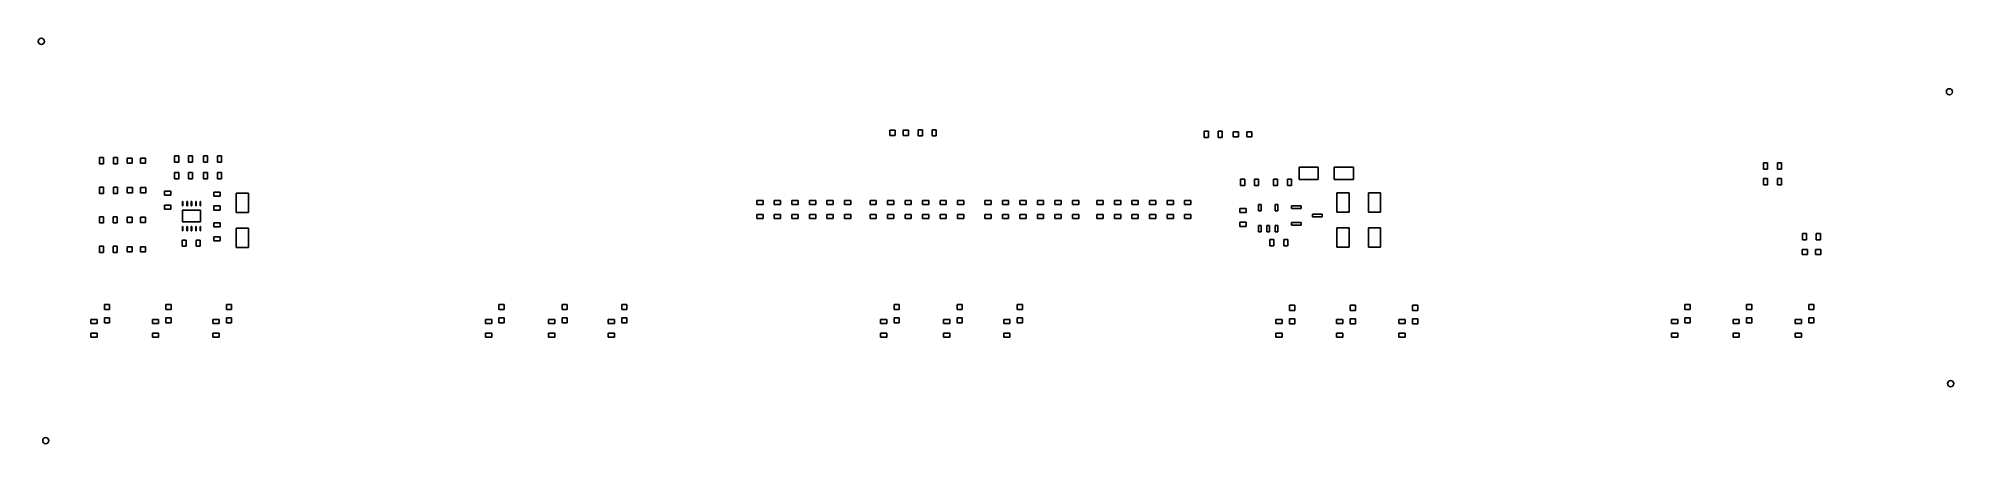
# Model space of a CAD drawing. Header units: millimetres. Extents: x 7 to 225, y 2 to 48.
import ezdxf

# ---------------------------------------------------------------- set-up
doc = ezdxf.new("R2010")
doc.units = ezdxf.units.MM
doc.layers.add('TopPaste', color=8, linetype='Continuous')

msp = doc.modelspace()

# ---------------------------------------------------------------- linework, layer by layer
at = {"layer": 'TopPaste'}
for p, q in [((103.67, 37.28), (103.67, 37.87)), ((103.67, 37.87), (104.26, 37.87)), ((104.26, 37.28), (103.67, 37.28)), ((104.26, 37.87), (104.26, 37.28)), ((105.19, 37.28), (105.19, 37.87)), ((105.19, 37.87), (105.78, 37.87)), ((105.78, 37.28), (105.19, 37.28)), ((105.78, 37.87), (105.78, 37.28)), ((106.9, 37.93), (107.36, 37.93)), ((106.9, 37.22), (106.9, 37.93)), ((107.36, 37.22), (106.9, 37.22)), ((107.36, 37.93), (107.36, 37.22)), ((108.49, 37.93), (108.95, 37.93)), ((108.49, 37.22), (108.49, 37.93)), ((108.95, 37.22), (108.49, 37.22)), ((108.95, 37.93), (108.95, 37.22)), ((139.48, 37.04), (139.48, 37.76)), ((139.48, 37.76), (139.94, 37.76)), ((139.94, 37.76), (139.94, 37.04)), ((141.06, 37.04), (141.06, 37.76)), ((141.06, 37.76), (141.52, 37.76)), ((141.52, 37.76), (141.52, 37.04)), ((142.78, 37.69), (143.37, 37.69)), ((142.78, 37.11), (142.78, 37.69)), ((143.37, 37.11), (142.78, 37.11)), ((143.37, 37.69), (143.37, 37.11)), ((144.31, 37.69), (144.89, 37.69)), ((144.31, 37.11), (144.31, 37.69)), ((144.89, 37.11), (144.31, 37.11)), ((144.89, 37.69), (144.89, 37.11)), ((22.18, 34.96), (22.64, 34.96)), ((22.18, 34.24), (22.18, 34.96)), ((22.64, 34.96), (22.64, 34.24)), ((23.77, 34.96), (24.23, 34.96)), ((23.77, 34.24), (23.77, 34.96)), ((24.23, 34.96), (24.23, 34.24)), ((25.48, 34.96), (25.94, 34.96)), ((25.48, 34.24), (25.48, 34.96)), ((25.94, 34.96), (25.94, 34.24)), ((27.07, 34.96), (27.53, 34.96)), ((27.07, 34.24), (27.07, 34.96)), ((27.53, 34.96), (27.53, 34.24)), ((139.94, 37.04), (139.48, 37.04)), ((141.52, 37.04), (141.06, 37.04)), ((13.61, 34.04), (13.61, 34.76)), ((13.61, 34.76), (14.07, 34.76)), ((14.07, 34.04), (13.61, 34.04)), ((14.07, 34.76), (14.07, 34.04)), ((15.2, 34.04), (15.2, 34.76)), ((15.2, 34.76), (15.66, 34.76)), ((15.66, 34.04), (15.2, 34.04)), ((15.66, 34.76), (15.66, 34.04)), ((16.76, 34.69), (17.35, 34.69)), ((16.76, 34.11), (16.76, 34.69)), ((17.35, 34.11), (16.76, 34.11)), ((17.35, 34.69), (17.35, 34.11)), ((18.29, 34.69), (18.88, 34.69)), ((18.29, 34.11), (18.29, 34.69)), ((18.88, 34.11), (18.29, 34.11)), ((18.88, 34.69), (18.88, 34.11)), ((22.64, 34.24), (22.18, 34.24)), ((22.18, 33.06), (22.64, 33.06)), ((22.18, 32.34), (22.18, 33.06)), ((22.64, 33.06), (22.64, 32.34)), ((24.23, 34.24), (23.77, 34.24)), ((23.77, 33.06), (24.23, 33.06)), ((23.77, 32.34), (23.77, 33.06)), ((24.23, 33.06), (24.23, 32.34)), ((25.94, 34.24), (25.48, 34.24)), ((25.48, 33.06), (25.94, 33.06)), ((25.48, 32.34), (25.48, 33.06)), ((25.94, 33.06), (25.94, 32.34)), ((27.06, 33.06), (27.52, 33.06)), ((27.06, 32.34), (27.06, 33.06)), ((27.53, 34.24), (27.07, 34.24)), ((27.52, 33.06), (27.52, 32.34)), ((150.27, 32.25), (150.27, 33.65)), ((150.27, 33.65), (152.47, 33.65)), ((152.47, 33.65), (152.47, 32.25)), ((154.27, 32.25), (154.27, 33.65)), ((154.27, 33.65), (156.47, 33.65)), ((156.47, 33.65), (156.47, 32.25)), ((203.18, 34.14), (203.64, 34.14)), ((203.18, 33.42), (203.18, 34.14)), ((203.64, 33.42), (203.18, 33.42)), ((203.64, 34.14), (203.64, 33.42)), ((204.76, 34.14), (205.22, 34.14)), ((204.76, 33.42), (204.76, 34.14)), ((205.22, 33.42), (204.76, 33.42)), ((205.22, 34.14), (205.22, 33.42)), ((13.61, 30.68), (13.61, 31.39)), ((13.61, 31.39), (14.07, 31.39)), ((14.07, 30.68), (13.61, 30.68)), ((14.07, 31.39), (14.07, 30.68)), ((15.2, 30.68), (15.2, 31.39)), ((15.2, 31.39), (15.66, 31.39)), ((15.66, 30.68), (15.2, 30.68)), ((15.66, 31.39), (15.66, 30.68)), ((16.78, 31.33), (17.37, 31.33)), ((16.78, 30.74), (16.78, 31.33)), ((17.37, 30.74), (16.78, 30.74)), ((17.37, 31.33), (17.37, 30.74)), ((18.3, 31.33), (18.89, 31.33)), ((18.3, 30.74), (18.3, 31.33)), ((18.89, 30.74), (18.3, 30.74)), ((18.89, 31.33), (18.89, 30.74)), ((21.04, 30.46), (21.04, 30.92)), ((21.04, 30.92), (21.76, 30.92)), ((21.76, 30.92), (21.76, 30.46)), ((22.64, 32.34), (22.18, 32.34)), ((24.23, 32.34), (23.77, 32.34)), ((25.94, 32.34), (25.48, 32.34)), ((26.64, 30.36), (26.64, 30.82)), ((26.64, 30.82), (27.36, 30.82)), ((27.52, 32.34), (27.06, 32.34)), ((27.36, 30.82), (27.36, 30.36)), ((29.2, 30.7), (30.6, 30.7)), ((29.2, 28.5), (29.2, 30.7)), ((30.6, 30.7), (30.6, 28.5)), ((143.62, 32.31), (144.08, 32.31)), ((143.62, 31.59), (143.62, 32.31)), ((144.08, 31.59), (143.62, 31.59)), ((144.08, 32.31), (144.08, 31.59)), ((145.21, 32.31), (145.67, 32.31)), ((145.21, 31.59), (145.21, 32.31)), ((145.67, 31.59), (145.21, 31.59)), ((145.67, 32.31), (145.67, 31.59)), ((147.35, 32.31), (147.81, 32.31)), ((147.35, 31.59), (147.35, 32.31)), ((147.81, 31.59), (147.35, 31.59)), ((147.81, 32.31), (147.81, 31.59)), ((148.94, 32.31), (149.4, 32.31)), ((148.94, 31.59), (148.94, 32.31)), ((149.4, 31.59), (148.94, 31.59)), ((149.4, 32.31), (149.4, 31.59)), ((152.47, 32.25), (150.27, 32.25)), ((156.47, 32.25), (154.27, 32.25)), ((154.57, 28.55), (154.57, 30.75)), ((154.57, 30.75), (155.97, 30.75)), ((155.97, 30.75), (155.97, 28.55)), ((158.17, 28.55), (158.17, 30.75)), ((158.17, 30.75), (159.57, 30.75)), ((159.57, 30.75), (159.57, 28.55)), ((203.18, 32.36), (203.64, 32.36)), ((203.18, 31.65), (203.18, 32.36)), ((203.64, 31.65), (203.18, 31.65)), ((203.64, 32.36), (203.64, 31.65)), ((204.76, 32.36), (205.22, 32.36)), ((204.76, 31.65), (204.76, 32.36)), ((205.22, 31.65), (204.76, 31.65)), ((205.22, 32.36), (205.22, 31.65)), ((21.76, 30.46), (21.04, 30.46)), ((21.04, 28.88), (21.04, 29.34)), ((21.04, 29.34), (21.76, 29.34)), ((21.76, 28.88), (21.04, 28.88)), ((21.76, 29.34), (21.76, 28.88)), ((23.06, 27.42), (23.06, 28.77)), ((23.06, 28.77), (25.14, 28.77)), ((23.08, 29.27), (23.08, 29.77)), ((23.08, 29.77), (23.13, 29.77)), ((23.13, 29.27), (23.08, 29.27)), ((23.13, 29.77), (23.13, 29.27)), ((23.58, 29.27), (23.58, 29.77)), ((23.58, 29.77), (23.63, 29.77)), ((23.63, 29.27), (23.58, 29.27)), ((23.63, 29.77), (23.63, 29.27)), ((24.08, 29.27), (24.08, 29.77)), ((24.08, 29.77), (24.13, 29.77)), ((24.13, 29.27), (24.08, 29.27)), ((24.13, 29.77), (24.13, 29.27)), ((24.58, 29.27), (24.58, 29.77)), ((24.58, 29.77), (24.63, 29.77)), ((24.63, 29.27), (24.58, 29.27)), ((24.63, 29.77), (24.63, 29.27)), ((25.07, 29.27), (25.07, 29.77)), ((25.07, 29.77), (25.12, 29.77)), ((25.12, 29.27), (25.07, 29.27)), ((25.12, 29.77), (25.12, 29.27)), ((25.14, 28.77), (25.14, 27.42)), ((27.36, 30.36), (26.64, 30.36)), ((26.64, 28.78), (26.64, 29.24)), ((26.64, 29.24), (27.36, 29.24)), ((27.36, 28.78), (26.64, 28.78)), ((27.36, 29.24), (27.36, 28.78)), ((30.6, 28.5), (29.2, 28.5)), ((88.49, 29.41), (88.49, 29.87)), ((88.49, 29.87), (89.21, 29.87)), ((89.21, 29.41), (88.49, 29.41)), ((89.21, 29.87), (89.21, 29.41)), ((90.49, 29.41), (90.49, 29.87)), ((90.49, 29.87), (91.21, 29.87)), ((91.21, 29.41), (90.49, 29.41)), ((91.21, 29.87), (91.21, 29.41)), ((92.49, 29.41), (92.49, 29.87)), ((92.49, 29.87), (93.21, 29.87)), ((93.21, 29.41), (92.49, 29.41)), ((93.21, 29.87), (93.21, 29.41)), ((94.49, 29.41), (94.49, 29.87)), ((94.49, 29.87), (95.21, 29.87)), ((95.21, 29.41), (94.49, 29.41)), ((95.21, 29.87), (95.21, 29.41)), ((96.49, 29.41), (96.49, 29.87)), ((96.49, 29.87), (97.21, 29.87)), ((97.21, 29.41), (96.49, 29.41)), ((97.21, 29.87), (97.21, 29.41)), ((98.49, 29.41), (98.49, 29.87)), ((98.49, 29.87), (99.21, 29.87)), ((99.21, 29.41), (98.49, 29.41)), ((99.21, 29.87), (99.21, 29.41)), ((101.4, 29.41), (101.4, 29.87)), ((101.4, 29.87), (102.11, 29.87)), ((102.11, 29.41), (101.4, 29.41)), ((102.11, 29.87), (102.11, 29.41)), ((103.39, 29.41), (103.39, 29.87)), ((103.39, 29.87), (104.11, 29.87)), ((104.11, 29.41), (103.39, 29.41)), ((104.11, 29.87), (104.11, 29.41)), ((105.39, 29.41), (105.39, 29.87)), ((105.39, 29.87), (106.1, 29.87)), ((106.1, 29.41), (105.39, 29.41)), ((106.1, 29.87), (106.1, 29.41)), ((107.38, 29.41), (107.38, 29.87)), ((107.38, 29.87), (108.1, 29.87)), ((108.1, 29.41), (107.38, 29.41)), ((108.1, 29.87), (108.1, 29.41)), ((109.38, 29.41), (109.38, 29.87)), ((109.38, 29.87), (110.09, 29.87)), ((110.09, 29.41), (109.38, 29.41)), ((110.09, 29.87), (110.09, 29.41)), ((111.37, 29.41), (111.37, 29.87)), ((111.37, 29.87), (112.09, 29.87)), ((112.09, 29.41), (111.37, 29.41)), ((112.09, 29.87), (112.09, 29.41)), ((114.48, 29.41), (114.48, 29.87)), ((114.48, 29.87), (115.2, 29.87)), ((115.2, 29.41), (114.48, 29.41)), ((115.2, 29.87), (115.2, 29.41)), ((116.48, 29.41), (116.48, 29.87)), ((116.48, 29.87), (117.19, 29.87)), ((117.19, 29.41), (116.48, 29.41)), ((117.19, 29.87), (117.19, 29.41)), ((118.47, 29.41), (118.47, 29.87)), ((118.47, 29.87), (119.19, 29.87)), ((119.19, 29.41), (118.47, 29.41)), ((119.19, 29.87), (119.19, 29.41)), ((120.47, 29.41), (120.47, 29.87)), ((120.47, 29.87), (121.18, 29.87)), ((121.18, 29.41), (120.47, 29.41)), ((121.18, 29.87), (121.18, 29.41)), ((122.46, 29.41), (122.46, 29.87)), ((122.46, 29.87), (123.18, 29.87)), ((123.18, 29.41), (122.46, 29.41)), ((123.18, 29.87), (123.18, 29.41)), ((124.46, 29.41), (124.46, 29.87)), ((124.46, 29.87), (125.17, 29.87)), ((125.17, 29.41), (124.46, 29.41)), ((125.17, 29.87), (125.17, 29.41)), ((127.24, 29.41), (127.24, 29.87)), ((127.24, 29.87), (127.96, 29.87)), ((127.96, 29.41), (127.24, 29.41)), ((127.96, 29.87), (127.96, 29.41)), ((129.24, 29.41), (129.24, 29.87)), ((129.24, 29.87), (129.96, 29.87)), ((129.96, 29.41), (129.24, 29.41)), ((129.96, 29.87), (129.96, 29.41)), ((131.24, 29.41), (131.24, 29.87)), ((131.24, 29.87), (131.96, 29.87)), ((131.96, 29.41), (131.24, 29.41)), ((131.96, 29.87), (131.96, 29.41)), ((133.24, 29.41), (133.24, 29.87)), ((133.24, 29.87), (133.96, 29.87)), ((133.96, 29.41), (133.24, 29.41)), ((133.96, 29.87), (133.96, 29.41)), ((135.24, 29.41), (135.24, 29.87)), ((135.24, 29.87), (135.96, 29.87)), ((135.96, 29.41), (135.24, 29.41)), ((135.96, 29.87), (135.96, 29.41)), ((137.24, 29.41), (137.24, 29.87)), ((137.24, 29.87), (137.96, 29.87)), ((137.96, 29.41), (137.24, 29.41)), ((137.96, 29.87), (137.96, 29.41)), ((143.51, 28.51), (143.51, 28.97)), ((143.51, 28.97), (144.23, 28.97)), ((144.23, 28.51), (143.51, 28.51)), ((144.23, 28.97), (144.23, 28.51)), ((145.67, 28.7), (145.67, 29.4)), ((145.67, 29.4), (145.97, 29.4)), ((145.97, 28.7), (145.67, 28.7)), ((145.97, 29.4), (145.97, 28.7)), ((147.57, 28.7), (147.57, 29.4)), ((147.57, 29.4), (147.87, 29.4)), ((147.87, 28.7), (147.57, 28.7)), ((147.87, 29.4), (147.87, 28.7)), ((149.42, 29.25), (150.52, 29.25)), ((149.42, 28.95), (149.42, 29.25)), ((150.52, 28.95), (149.42, 28.95)), ((150.52, 29.25), (150.52, 28.95)), ((155.97, 28.55), (154.57, 28.55)), ((159.57, 28.55), (158.17, 28.55)), ((13.61, 27.31), (13.61, 28.02)), ((13.61, 28.02), (14.07, 28.02)), ((14.07, 27.31), (13.61, 27.31)), ((14.07, 28.02), (14.07, 27.31)), ((15.19, 27.31), (15.19, 28.02)), ((15.19, 28.02), (15.65, 28.02)), ((15.65, 27.31), (15.19, 27.31)), ((15.65, 28.02), (15.65, 27.31)), ((16.76, 27.96), (17.35, 27.96)), ((16.76, 27.37), (16.76, 27.96)), ((17.35, 27.37), (16.76, 27.37)), ((17.35, 27.96), (17.35, 27.37)), ((18.29, 27.96), (18.88, 27.96)), ((18.29, 27.37), (18.29, 27.96)), ((18.88, 27.37), (18.29, 27.37)), ((18.88, 27.96), (18.88, 27.37)), ((25.14, 27.42), (23.06, 27.42)), ((23.08, 26.42), (23.08, 26.92)), ((23.08, 26.92), (23.13, 26.92)), ((23.13, 26.42), (23.08, 26.42)), ((23.13, 26.92), (23.13, 26.42)), ((23.58, 26.42), (23.58, 26.92)), ((23.58, 26.92), (23.63, 26.92)), ((23.63, 26.42), (23.58, 26.42)), ((23.63, 26.92), (23.63, 26.42)), ((24.08, 26.42), (24.08, 26.92)), ((24.08, 26.92), (24.13, 26.92)), ((24.13, 26.42), (24.08, 26.42)), ((24.13, 26.92), (24.13, 26.42)), ((24.58, 26.42), (24.58, 26.92)), ((24.58, 26.92), (24.63, 26.92)), ((24.63, 26.42), (24.58, 26.42)), ((24.63, 26.92), (24.63, 26.42)), ((25.07, 26.42), (25.07, 26.92)), ((25.07, 26.92), (25.12, 26.92)), ((25.12, 26.42), (25.07, 26.42)), ((25.12, 26.92), (25.12, 26.42)), ((26.64, 26.86), (26.64, 27.32)), ((26.64, 27.32), (27.36, 27.32)), ((27.36, 26.86), (26.64, 26.86)), ((27.36, 27.32), (27.36, 26.86)), ((29.2, 26.7), (30.6, 26.7)), ((29.2, 24.5), (29.2, 26.7)), ((30.6, 26.7), (30.6, 24.5)), ((88.49, 27.82), (88.49, 28.28)), ((88.49, 28.28), (89.21, 28.28)), ((89.21, 27.82), (88.49, 27.82)), ((89.21, 28.28), (89.21, 27.82)), ((90.49, 27.82), (90.49, 28.28)), ((90.49, 28.28), (91.21, 28.28)), ((91.21, 27.82), (90.49, 27.82)), ((91.21, 28.28), (91.21, 27.82)), ((92.49, 27.82), (92.49, 28.28)), ((92.49, 28.28), (93.21, 28.28)), ((93.21, 27.82), (92.49, 27.82)), ((93.21, 28.28), (93.21, 27.82)), ((94.49, 27.82), (94.49, 28.28)), ((94.49, 28.28), (95.21, 28.28)), ((95.21, 27.82), (94.49, 27.82)), ((95.21, 28.28), (95.21, 27.82)), ((96.49, 27.82), (96.49, 28.28)), ((96.49, 28.28), (97.21, 28.28)), ((97.21, 27.82), (96.49, 27.82)), ((97.21, 28.28), (97.21, 27.82)), ((98.49, 27.82), (98.49, 28.28)), ((98.49, 28.28), (99.21, 28.28)), ((99.21, 27.82), (98.49, 27.82)), ((99.21, 28.28), (99.21, 27.82)), ((101.4, 27.82), (101.4, 28.28)), ((101.4, 28.28), (102.11, 28.28)), ((102.11, 27.82), (101.4, 27.82)), ((102.11, 28.28), (102.11, 27.82)), ((103.39, 27.82), (103.39, 28.28)), ((103.39, 28.28), (104.11, 28.28)), ((104.11, 27.82), (103.39, 27.82)), ((104.11, 28.28), (104.11, 27.82)), ((105.39, 27.82), (105.39, 28.28)), ((105.39, 28.28), (106.1, 28.28)), ((106.1, 27.82), (105.39, 27.82)), ((106.1, 28.28), (106.1, 27.82)), ((107.38, 27.82), (107.38, 28.28)), ((107.38, 28.28), (108.1, 28.28)), ((108.1, 27.82), (107.38, 27.82)), ((108.1, 28.28), (108.1, 27.82)), ((109.38, 27.82), (109.38, 28.28)), ((109.38, 28.28), (110.09, 28.28)), ((110.09, 27.82), (109.38, 27.82)), ((110.09, 28.28), (110.09, 27.82)), ((111.37, 27.82), (111.37, 28.28)), ((111.37, 28.28), (112.09, 28.28)), ((112.09, 27.82), (111.37, 27.82)), ((112.09, 28.28), (112.09, 27.82)), ((114.48, 27.82), (114.48, 28.28)), ((114.48, 28.28), (115.2, 28.28)), ((115.2, 27.82), (114.48, 27.82)), ((115.2, 28.28), (115.2, 27.82)), ((116.48, 27.82), (116.48, 28.28)), ((116.48, 28.28), (117.19, 28.28)), ((117.19, 27.82), (116.48, 27.82)), ((117.19, 28.28), (117.19, 27.82)), ((118.47, 27.82), (118.47, 28.28)), ((118.47, 28.28), (119.19, 28.28)), ((119.19, 27.82), (118.47, 27.82)), ((119.19, 28.28), (119.19, 27.82)), ((120.47, 27.82), (120.47, 28.28)), ((120.47, 28.28), (121.18, 28.28)), ((121.18, 27.82), (120.47, 27.82)), ((121.18, 28.28), (121.18, 27.82)), ((122.46, 27.82), (122.46, 28.28)), ((122.46, 28.28), (123.18, 28.28)), ((123.18, 27.82), (122.46, 27.82)), ((123.18, 28.28), (123.18, 27.82)), ((124.46, 27.82), (124.46, 28.28)), ((124.46, 28.28), (125.17, 28.28)), ((125.17, 27.82), (124.46, 27.82)), ((125.17, 28.28), (125.17, 27.82)), ((127.24, 27.82), (127.24, 28.28)), ((127.24, 28.28), (127.96, 28.28)), ((127.96, 27.82), (127.24, 27.82)), ((127.96, 28.28), (127.96, 27.82)), ((129.24, 27.82), (129.24, 28.28)), ((129.24, 28.28), (129.96, 28.28)), ((129.96, 27.82), (129.24, 27.82)), ((129.96, 28.28), (129.96, 27.82)), ((131.24, 27.82), (131.24, 28.28)), ((131.24, 28.28), (131.96, 28.28)), ((131.96, 27.82), (131.24, 27.82)), ((131.96, 28.28), (131.96, 27.82)), ((133.24, 27.82), (133.24, 28.28)), ((133.24, 28.28), (133.96, 28.28)), ((133.96, 27.82), (133.24, 27.82)), ((133.96, 28.28), (133.96, 27.82)), ((135.24, 27.82), (135.24, 28.28)), ((135.24, 28.28), (135.96, 28.28)), ((135.96, 27.82), (135.24, 27.82)), ((135.96, 28.28), (135.96, 27.82)), ((137.24, 27.82), (137.24, 28.28)), ((137.24, 28.28), (137.96, 28.28)), ((137.96, 27.82), (137.24, 27.82)), ((137.96, 28.28), (137.96, 27.82)), ((143.51, 26.92), (143.51, 27.38)), ((143.51, 27.38), (144.23, 27.38)), ((144.23, 26.92), (143.51, 26.92)), ((144.23, 27.38), (144.23, 26.92)), ((145.67, 26.3), (145.67, 27)), ((145.67, 27), (145.97, 27)), ((145.97, 26.3), (145.67, 26.3)), ((145.97, 27), (145.97, 26.3)), ((146.62, 26.3), (146.62, 27)), ((146.62, 27), (146.92, 27)), ((146.92, 26.3), (146.62, 26.3)), ((146.92, 27), (146.92, 26.3)), ((147.57, 26.3), (147.57, 27)), ((147.57, 27), (147.87, 27)), ((147.87, 26.3), (147.57, 26.3)), ((147.87, 27), (147.87, 26.3)), ((149.42, 27.35), (150.52, 27.35)), ((149.42, 27.05), (149.42, 27.35)), ((150.52, 27.05), (149.42, 27.05)), ((150.52, 27.35), (150.52, 27.05)), ((151.82, 28.3), (152.92, 28.3)), ((151.82, 28), (151.82, 28.3)), ((152.92, 28), (151.82, 28)), ((152.92, 28.3), (152.92, 28)), ((154.57, 24.55), (154.57, 26.75)), ((154.57, 26.75), (155.97, 26.75)), ((155.97, 26.75), (155.97, 24.55)), ((158.17, 24.55), (158.17, 26.75)), ((158.17, 26.75), (159.57, 26.75)), ((159.57, 26.75), (159.57, 24.55)), ((13.61, 23.94), (13.61, 24.66)), ((13.61, 24.66), (14.07, 24.66)), ((14.07, 24.66), (14.07, 23.94)), ((15.19, 23.94), (15.19, 24.66)), ((15.19, 24.66), (15.65, 24.66)), ((15.65, 24.66), (15.65, 23.94)), ((16.76, 24.59), (17.35, 24.59)), ((16.76, 24.01), (16.76, 24.59)), ((17.35, 24.01), (16.76, 24.01)), ((17.35, 24.59), (17.35, 24.01)), ((18.29, 24.59), (18.88, 24.59)), ((18.29, 24.01), (18.29, 24.59)), ((18.88, 24.01), (18.29, 24.01)), ((18.88, 24.59), (18.88, 24.01)), ((23.05, 25.36), (23.51, 25.36)), ((23.05, 24.65), (23.05, 25.36)), ((23.51, 24.65), (23.05, 24.65)), ((23.51, 25.36), (23.51, 24.65)), ((24.64, 25.36), (25.1, 25.36)), ((24.64, 24.65), (24.64, 25.36)), ((25.1, 24.65), (24.64, 24.65)), ((25.1, 25.36), (25.1, 24.65)), ((26.64, 25.28), (26.64, 25.74)), ((26.64, 25.74), (27.36, 25.74)), ((27.36, 25.28), (26.64, 25.28)), ((27.36, 25.74), (27.36, 25.28)), ((30.6, 24.5), (29.2, 24.5)), ((146.95, 24.69), (146.95, 25.41)), ((146.95, 25.41), (147.41, 25.41)), ((147.41, 24.69), (146.95, 24.69)), ((147.41, 25.41), (147.41, 24.69)), ((148.54, 24.69), (148.54, 25.41)), ((148.54, 25.41), (149, 25.41)), ((149, 24.69), (148.54, 24.69)), ((149, 25.41), (149, 24.69)), ((155.97, 24.55), (154.57, 24.55)), ((159.57, 24.55), (158.17, 24.55)), ((207.59, 23.71), (207.59, 24.3)), ((207.59, 24.3), (208.18, 24.3)), ((207.61, 25.4), (207.61, 26.11)), ((207.61, 26.11), (208.08, 26.11)), ((208.08, 25.4), (207.61, 25.4)), ((208.08, 26.11), (208.08, 25.4)), ((208.18, 24.3), (208.18, 23.71)), ((209.11, 23.71), (209.11, 24.3)), ((209.11, 24.3), (209.7, 24.3)), ((209.2, 25.4), (209.2, 26.11)), ((209.2, 26.11), (209.66, 26.11)), ((209.66, 25.4), (209.2, 25.4)), ((209.66, 26.11), (209.66, 25.4)), ((209.7, 24.3), (209.7, 23.71)), ((14.07, 23.94), (13.61, 23.94)), ((15.65, 23.94), (15.19, 23.94)), ((208.18, 23.71), (207.59, 23.71)), ((209.7, 23.71), (209.11, 23.71)), ((14.18, 17.43), (14.18, 18.02)), ((14.18, 18.02), (14.77, 18.02)), ((14.77, 18.02), (14.77, 17.43)), ((21.18, 17.43), (21.18, 18.02)), ((21.18, 18.02), (21.77, 18.02)), ((21.77, 18.02), (21.77, 17.43)), ((28.08, 17.43), (28.08, 18.02)), ((28.08, 18.02), (28.67, 18.02)), ((28.67, 18.02), (28.67, 17.43)), ((59.12, 17.43), (59.12, 18.02)), ((59.12, 18.02), (59.71, 18.02)), ((59.71, 18.02), (59.71, 17.43)), ((66.32, 17.43), (66.32, 18.02)), ((66.32, 18.02), (66.91, 18.02)), ((66.91, 18.02), (66.91, 17.43)), ((73.12, 17.43), (73.12, 18.02)), ((73.12, 18.02), (73.71, 18.02)), ((73.71, 18.02), (73.71, 17.43)), ((104.14, 17.43), (104.14, 18.02)), ((104.14, 18.02), (104.73, 18.02)), ((104.73, 18.02), (104.73, 17.43)), ((111.31, 17.43), (111.31, 18.02)), ((111.31, 18.02), (111.9, 18.02)), ((111.9, 18.02), (111.9, 17.43)), ((118.16, 17.43), (118.16, 18.02)), ((118.16, 18.02), (118.75, 18.02)), ((118.75, 18.02), (118.75, 17.43)), ((149.2, 17.33), (149.2, 17.92)), ((149.2, 17.92), (149.79, 17.92)), ((149.79, 17.92), (149.79, 17.33)), ((156.1, 17.33), (156.1, 17.92)), ((156.1, 17.92), (156.69, 17.92)), ((156.69, 17.92), (156.69, 17.33)), ((163.2, 17.33), (163.2, 17.92)), ((163.2, 17.92), (163.79, 17.92)), ((163.79, 17.92), (163.79, 17.33)), ((194.23, 17.43), (194.23, 18.02)), ((194.23, 18.02), (194.82, 18.02)), ((194.82, 18.02), (194.82, 17.43)), ((201.25, 17.43), (201.25, 18.02)), ((201.25, 18.02), (201.84, 18.02)), ((201.84, 18.02), (201.84, 17.43)), ((208.33, 17.43), (208.33, 18.02)), ((208.33, 18.02), (208.92, 18.02)), ((208.92, 18.02), (208.92, 17.43)), ((12.64, 15.86), (12.64, 16.32)), ((12.64, 16.32), (13.36, 16.32)), ((13.36, 15.86), (12.64, 15.86)), ((13.36, 16.32), (13.36, 15.86)), ((14.77, 17.43), (14.18, 17.43)), ((14.18, 15.91), (14.18, 16.5)), ((14.18, 16.5), (14.77, 16.5)), ((14.77, 15.91), (14.18, 15.91)), ((14.77, 16.5), (14.77, 15.91)), ((19.64, 15.86), (19.64, 16.32)), ((19.64, 16.32), (20.36, 16.32)), ((20.36, 15.86), (19.64, 15.86)), ((20.36, 16.32), (20.36, 15.86)), ((21.77, 17.43), (21.18, 17.43)), ((21.18, 15.91), (21.18, 16.5)), ((21.18, 16.5), (21.77, 16.5)), ((21.77, 15.91), (21.18, 15.91)), ((21.77, 16.5), (21.77, 15.91)), ((26.54, 15.86), (26.54, 16.32)), ((26.54, 16.32), (27.26, 16.32)), ((27.26, 15.86), (26.54, 15.86)), ((27.26, 16.32), (27.26, 15.86)), ((28.67, 17.43), (28.08, 17.43)), ((28.08, 15.91), (28.08, 16.5)), ((28.08, 16.5), (28.67, 16.5)), ((28.67, 15.91), (28.08, 15.91)), ((28.67, 16.5), (28.67, 15.91)), ((57.58, 15.86), (57.58, 16.32)), ((57.58, 16.32), (58.3, 16.32)), ((58.3, 15.86), (57.58, 15.86)), ((58.3, 16.32), (58.3, 15.86)), ((59.71, 17.43), (59.12, 17.43)), ((59.12, 15.91), (59.12, 16.5)), ((59.12, 16.5), (59.71, 16.5)), ((59.71, 15.91), (59.12, 15.91)), ((59.71, 16.5), (59.71, 15.91)), ((64.78, 15.86), (64.78, 16.32)), ((64.78, 16.32), (65.5, 16.32)), ((65.5, 15.86), (64.78, 15.86)), ((65.5, 16.32), (65.5, 15.86)), ((66.91, 17.43), (66.32, 17.43)), ((66.32, 15.91), (66.32, 16.5)), ((66.32, 16.5), (66.91, 16.5)), ((66.91, 15.91), (66.32, 15.91)), ((66.91, 16.5), (66.91, 15.91)), ((71.58, 15.86), (71.58, 16.32)), ((71.58, 16.32), (72.3, 16.32)), ((72.3, 15.86), (71.58, 15.86)), ((72.3, 16.32), (72.3, 15.86)), ((73.71, 17.43), (73.12, 17.43)), ((73.12, 15.91), (73.12, 16.5)), ((73.12, 16.5), (73.71, 16.5)), ((73.71, 15.91), (73.12, 15.91)), ((73.71, 16.5), (73.71, 15.91)), ((102.6, 15.86), (102.6, 16.32)), ((102.6, 16.32), (103.32, 16.32)), ((103.32, 15.86), (102.6, 15.86)), ((103.32, 16.32), (103.32, 15.86)), ((104.73, 17.43), (104.14, 17.43)), ((104.14, 15.91), (104.14, 16.5)), ((104.14, 16.5), (104.73, 16.5)), ((104.73, 15.91), (104.14, 15.91)), ((104.73, 16.5), (104.73, 15.91)), ((109.78, 15.86), (109.78, 16.32)), ((109.78, 16.32), (110.49, 16.32)), ((110.49, 15.86), (109.78, 15.86)), ((110.49, 16.32), (110.49, 15.86)), ((111.9, 17.43), (111.31, 17.43)), ((111.31, 15.91), (111.31, 16.5)), ((111.31, 16.5), (111.9, 16.5)), ((111.9, 15.91), (111.31, 15.91)), ((111.9, 16.5), (111.9, 15.91)), ((116.63, 15.86), (116.63, 16.32)), ((116.63, 16.32), (117.34, 16.32)), ((117.34, 15.86), (116.63, 15.86)), ((117.34, 16.32), (117.34, 15.86)), ((118.75, 17.43), (118.16, 17.43)), ((118.16, 15.91), (118.16, 16.5)), ((118.16, 16.5), (118.75, 16.5)), ((118.75, 15.91), (118.16, 15.91)), ((118.75, 16.5), (118.75, 15.91)), ((147.64, 15.86), (147.64, 16.32)), ((147.64, 16.32), (148.36, 16.32)), ((148.36, 15.86), (147.64, 15.86)), ((148.36, 16.32), (148.36, 15.86)), ((149.79, 17.33), (149.2, 17.33)), ((149.2, 15.8), (149.2, 16.39)), ((149.2, 16.39), (149.79, 16.39)), ((149.79, 15.8), (149.2, 15.8)), ((149.79, 16.39), (149.79, 15.8)), ((154.54, 15.86), (154.54, 16.32)), ((154.54, 16.32), (155.26, 16.32)), ((155.26, 15.86), (154.54, 15.86)), ((155.26, 16.32), (155.26, 15.86)), ((156.69, 17.33), (156.1, 17.33)), ((156.1, 15.8), (156.1, 16.39)), ((156.1, 16.39), (156.69, 16.39)), ((156.69, 15.8), (156.1, 15.8)), ((156.69, 16.39), (156.69, 15.8)), ((161.64, 15.86), (161.64, 16.32)), ((161.64, 16.32), (162.36, 16.32)), ((162.36, 15.86), (161.64, 15.86)), ((162.36, 16.32), (162.36, 15.86)), ((163.79, 17.33), (163.2, 17.33)), ((163.2, 15.8), (163.2, 16.39)), ((163.2, 16.39), (163.79, 16.39)), ((163.79, 15.8), (163.2, 15.8)), ((163.79, 16.39), (163.79, 15.8)), ((192.69, 15.86), (192.69, 16.32)), ((192.69, 16.32), (193.41, 16.32)), ((193.41, 15.86), (192.69, 15.86)), ((193.41, 16.32), (193.41, 15.86)), ((194.82, 17.43), (194.23, 17.43)), ((194.23, 15.91), (194.23, 16.5)), ((194.23, 16.5), (194.82, 16.5)), ((194.82, 15.91), (194.23, 15.91)), ((194.82, 16.5), (194.82, 15.91)), ((199.72, 15.86), (199.72, 16.32)), ((199.72, 16.32), (200.43, 16.32)), ((200.43, 15.86), (199.72, 15.86)), ((200.43, 16.32), (200.43, 15.86)), ((201.84, 17.43), (201.25, 17.43)), ((201.25, 15.91), (201.25, 16.5)), ((201.25, 16.5), (201.84, 16.5)), ((201.84, 15.91), (201.25, 15.91)), ((201.84, 16.5), (201.84, 15.91)), ((206.79, 15.86), (206.79, 16.32)), ((206.79, 16.32), (207.51, 16.32)), ((207.51, 15.86), (206.79, 15.86)), ((207.51, 16.32), (207.51, 15.86)), ((208.92, 17.43), (208.33, 17.43)), ((208.33, 15.91), (208.33, 16.5)), ((208.33, 16.5), (208.92, 16.5)), ((208.92, 15.91), (208.33, 15.91)), ((208.92, 16.5), (208.92, 15.91)), ((12.64, 14.28), (12.64, 14.74)), ((12.64, 14.74), (13.36, 14.74)), ((13.36, 14.28), (12.64, 14.28)), ((13.36, 14.74), (13.36, 14.28)), ((19.64, 14.28), (19.64, 14.74)), ((19.64, 14.74), (20.36, 14.74)), ((20.36, 14.28), (19.64, 14.28)), ((20.36, 14.74), (20.36, 14.28)), ((26.54, 14.28), (26.54, 14.74)), ((26.54, 14.74), (27.26, 14.74)), ((27.26, 14.28), (26.54, 14.28)), ((27.26, 14.74), (27.26, 14.28)), ((57.58, 14.28), (57.58, 14.74)), ((57.58, 14.74), (58.3, 14.74)), ((58.3, 14.28), (57.58, 14.28)), ((58.3, 14.74), (58.3, 14.28)), ((64.78, 14.28), (64.78, 14.74)), ((64.78, 14.74), (65.5, 14.74)), ((65.5, 14.28), (64.78, 14.28)), ((65.5, 14.74), (65.5, 14.28)), ((71.58, 14.28), (71.58, 14.74)), ((71.58, 14.74), (72.3, 14.74)), ((72.3, 14.28), (71.58, 14.28)), ((72.3, 14.74), (72.3, 14.28)), ((102.6, 14.28), (102.6, 14.74)), ((102.6, 14.74), (103.32, 14.74)), ((103.32, 14.28), (102.6, 14.28)), ((103.32, 14.74), (103.32, 14.28)), ((109.78, 14.28), (109.78, 14.74)), ((109.78, 14.74), (110.49, 14.74)), ((110.49, 14.28), (109.78, 14.28)), ((110.49, 14.74), (110.49, 14.28)), ((116.63, 14.28), (116.63, 14.74)), ((116.63, 14.74), (117.34, 14.74)), ((117.34, 14.28), (116.63, 14.28)), ((117.34, 14.74), (117.34, 14.28)), ((147.64, 14.28), (147.64, 14.74)), ((147.64, 14.74), (148.36, 14.74)), ((148.36, 14.28), (147.64, 14.28)), ((148.36, 14.74), (148.36, 14.28)), ((154.54, 14.28), (154.54, 14.74)), ((154.54, 14.74), (155.26, 14.74)), ((155.26, 14.28), (154.54, 14.28)), ((155.26, 14.74), (155.26, 14.28)), ((161.64, 14.28), (161.64, 14.74)), ((161.64, 14.74), (162.36, 14.74)), ((162.36, 14.28), (161.64, 14.28)), ((162.36, 14.74), (162.36, 14.28)), ((192.69, 14.28), (192.69, 14.74)), ((192.69, 14.74), (193.41, 14.74)), ((193.41, 14.28), (192.69, 14.28)), ((193.41, 14.74), (193.41, 14.28)), ((199.72, 14.28), (199.72, 14.74)), ((199.72, 14.74), (200.43, 14.74)), ((200.43, 14.28), (199.72, 14.28)), ((200.43, 14.74), (200.43, 14.28)), ((206.79, 14.28), (206.79, 14.74)), ((206.79, 14.74), (207.51, 14.74)), ((207.51, 14.28), (206.79, 14.28)), ((207.51, 14.74), (207.51, 14.28))]:
    msp.add_line(p, q, dxfattribs=at)
for centre in [(7, 48), (224.37, 42.25), (224.5, 9), (7.5, 2.5)]:
    msp.add_circle(centre, 0.35, dxfattribs=at)

doc.saveas('drawing.dxf')
